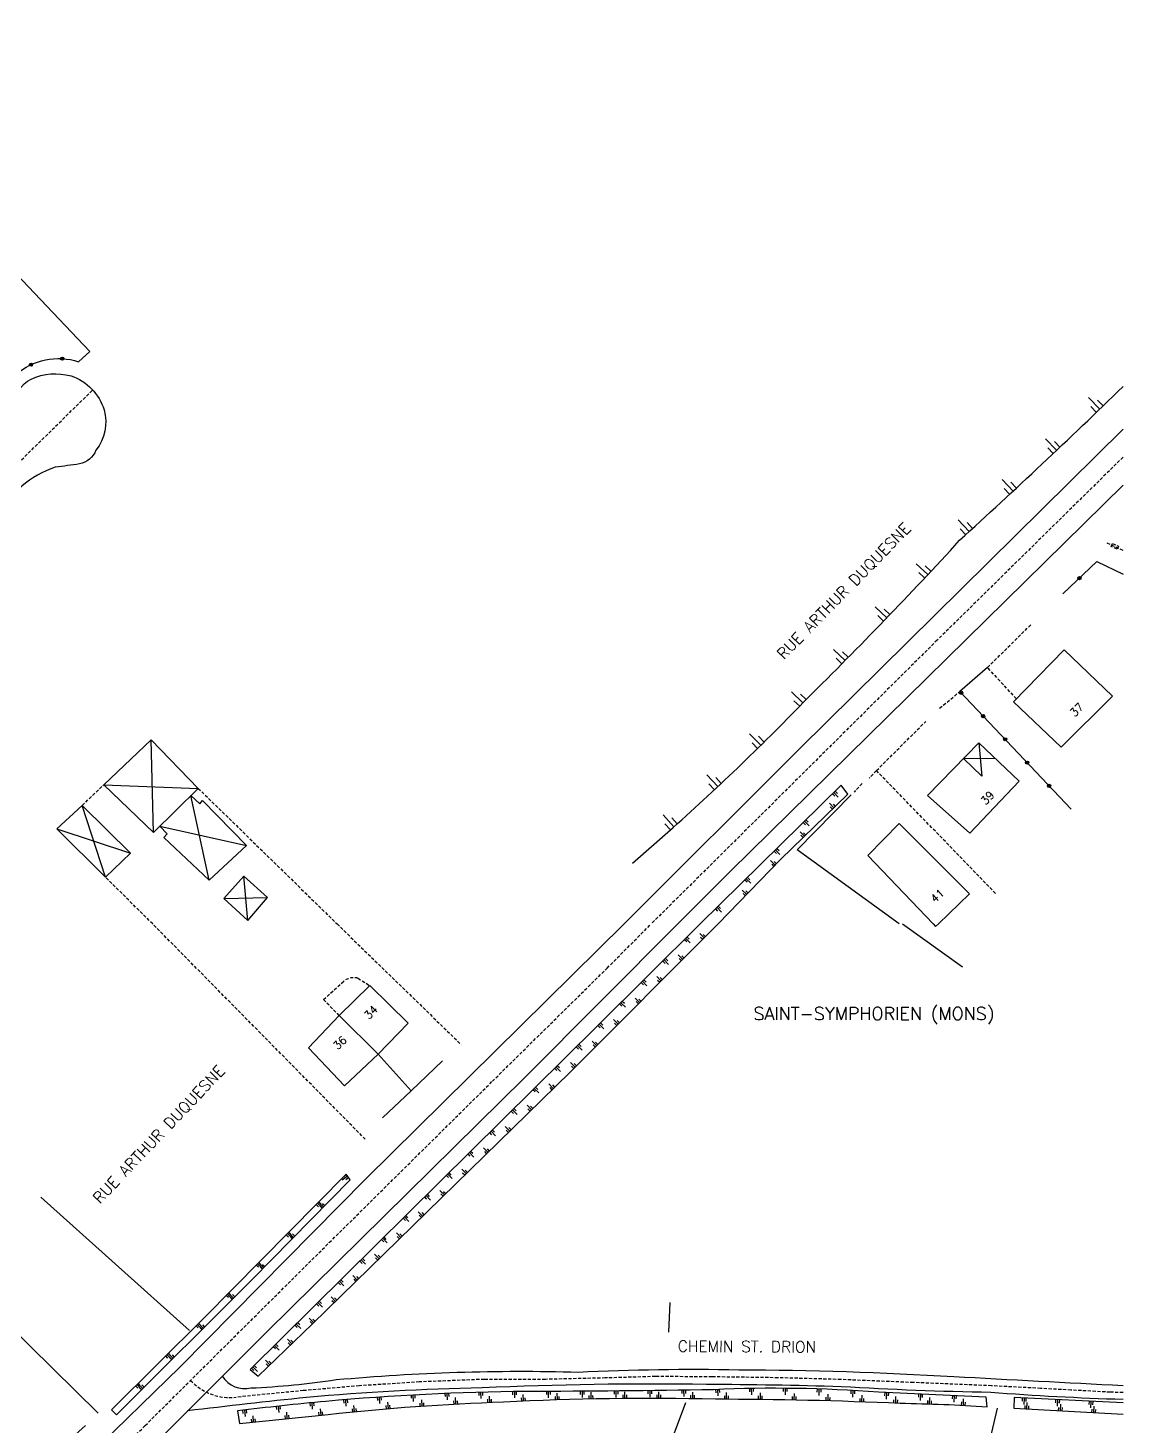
# Model space of a CAD drawing. Header units: millimetres. Extents: x 123000 to 124000, y 124000 to 125000.
# Drawn here: x 123829 to 124000, y 124671.6 to 124890 of the extents above; entities that cross this region are included whole.
import ezdxf
from ezdxf.enums import TextEntityAlignment as Align

# ---------------------------------------------------------------- set-up
doc = ezdxf.new("R2010")
doc.units = ezdxf.units.MM
doc.linetypes.add('DASHED', pattern=[0.75, 0.5, -0.25])
for name, color, linetype in [('w0001', 6, 'DASHED'), ('w0008', 7, 'CONTINUOUS'), ('w0100', 7, 'CONTINUOUS'), ('w0112', 1, 'DASHED'), ('W0211', 2, 'CONTINUOUS'), ('W0310', 3, 'CONTINUOUS'), ('w0322', 7, 'CONTINUOUS'), ('W0980', 7, 'CONTINUOUS'), ('w0989', 7, 'CONTINUOUS'), ('w0991', 7, 'CONTINUOUS')]:
    doc.layers.add(name, color=color, linetype=linetype)
doc.styles.get("Standard").update_dxf_attribs({"font": 'romans.shx', "width": 0.85})

msp = doc.modelspace()

# ---------------------------------------------------------------- linework, layer by layer
at = {"layer": 'w0001'}
for points in [[(123827.96, 124822.49), (123839.09, 124833.41)], [(124000, 124822.91), (123970.99, 124794.35), (123942.8, 124766.36), (123926.31, 124750)], [(123711.3, 124536.55), (123735.76, 124561.25), (123767.87, 124593.13), (123796.17, 124621.19), (123818.8, 124643.18), (123847.28, 124671.63), (123876.04, 124700.22), (123901.51, 124725.42), (123919.42, 124743.09), (123926.31, 124750)]]:
    msp.add_lwpolyline(points, dxfattribs=at)
msp.add_lwpolyline([(124000, 124676.78), (123997.99, 124676.85), (123991.87, 124677.18), (123987.13, 124677.44), (123979.44, 124677.85), (123967.26, 124678.36), (123955.94, 124678.83), (123946.11, 124679.11), (123935.8, 124679.25), (123926.97, 124679.3), (123919.14, 124679.07), (123909.79, 124678.86), (123900.24, 124678.86), (123890.11, 124678.45), (123880.72, 124677.85), (123871.99, 124677.09), (123864.5, 124676.38), (123861.5, 124676.05, -0.238336), (123854.39, 124678.7)], format="xyb", dxfattribs=at)
at = {"layer": 'w0008'}
for points in [[(123747.32, 124750), (123805.46, 124805.35), (123822.3, 124821.21, 0.073296), (123826.04, 124825.81, 0.144164), (123826.81, 124831.02, -0.262086), (123829.47, 124835.11, -0.17772), (123835.71, 124835.62, -0.238796), (123840.88, 124830.3, -0.243439), (123839.6, 124824.02, -0.262714), (123837.04, 124821.87, -0.01233), (123833.26, 124821.36, 0.096971), (123828.03, 124818.37), (123818.46, 124809.48), (123771.98, 124765.3), (123756.04, 124750)], [(123756.04, 124750), (123736.42, 124731.15, 0.413769), (123737.84, 124714.9), (123746.04, 124707.9), (123767.58, 124689.19), (123782.19, 124676.14), (123798.74, 124659.21), (123805.99, 124652.09, 0.399994), (123824.05, 124652.92), (123852.74, 124680.79), (123881.76, 124710.19), (123922.11, 124750)], [(123859.32, 124679.34, 0.319258), (123863.81, 124677.51, 0.025765), (123877.12, 124678.81, -0.029544), (123914.93, 124680, -0.016299), (123939.98, 124680.37, -0.013477), (123973.59, 124679.3, -0.000055), (124000, 124677.89, -0.000055)], [(124000, 124675.7, -0.011907), (123979.34, 124676.81, -0.010512), (123955.98, 124677.7, 0.00743), (123934.95, 124678.05, 0.015401), (123899.91, 124677.52, 0.017628), (123872.5, 124676.02, 0.004399), (123853.91, 124673.93)]]:
    msp.add_lwpolyline(points, format="xyb", dxfattribs=at)
for points in [[(123922.11, 124750), (123949.52, 124777.43), (124000, 124827.27)], [(124000, 124818.55), (123938.77, 124758.32), (123930.47, 124750)], [(123930.47, 124750), (123906.51, 124725.96), (123866.33, 124686.35), (123820.32, 124640.33), (123775.6, 124595.84), (123738.96, 124559.66), (123713.49, 124534.08)]]:
    msp.add_lwpolyline(points, dxfattribs=at)
at = {"layer": 'w0100'}
for points in [[(123990.83, 124792.8), (123982.9, 124784.71)], [(123998.33, 124785.6), (123990.83, 124792.8)], [(123990.32, 124777.6), (123982.9, 124784.71)], [(123990.32, 124777.6), (123998.33, 124785.6)], [(123848.57, 124764.26), (123840.82, 124771.74), (123848.23, 124778.75), (123855.58, 124771.18), (123848.57, 124764.26), (123848.23, 124778.75)], [(123969.48, 124770.09), (123977.49, 124778.29), (123977.96, 124773.06), (123975.11, 124775.83), (123980.01, 124775.9)], [(123983.8, 124772.3), (123977.49, 124778.29)], [(123840.82, 124771.74), (123855.58, 124771.18)], [(123976.09, 124764.16), (123983.8, 124772.3)], [(123841.08, 124757.32), (123844.99, 124761.04), (123837.46, 124768.5), (123833.51, 124764.84), (123841.08, 124757.32), (123837.46, 124768.5)], [(123854.44, 124770.06), (123855.84, 124768.75), (123856.26, 124769.27), (123863.11, 124762.28), (123857.31, 124756.84), (123850.19, 124763.52), (123850.75, 124764.1), (123849.58, 124765.25), (123863.11, 124762.28)], [(123857.31, 124756.84), (123854.44, 124770.06)], [(123976.09, 124764.16), (123969.48, 124770.09)], [(123833.51, 124764.84), (123844.99, 124761.04)], [(123971.16, 124750), (123976.01, 124754.71), (123965.04, 124765.67), (123960.14, 124760.71), (123970.35, 124750)], [(123863.32, 124750.55), (123866.37, 124754.15), (123862.72, 124757.45), (123859.6, 124753.99), (123863.32, 124750.55), (123862.72, 124757.45)], [(123859.6, 124753.99), (123866.37, 124754.15)], [(123970.35, 124750), (123970.73, 124749.6), (123971.16, 124750)], [(123872.8, 124730.67), (123877.6, 124735.69), (123882.36, 124740.37)], [(123888.37, 124734.49), (123882.36, 124740.37)], [(123883.66, 124729.68), (123877.6, 124735.69)], [(123883.66, 124729.68), (123888.37, 124734.49)], [(123878.44, 124724.73), (123872.8, 124730.67)], [(123878.44, 124724.73), (123883.66, 124729.68)], [(123929.06, 124686.25), (123929.3, 124690.85)], [(123928.33, 124666.2), (123931.72, 124675.22)], [(123978.64, 124666.76), (123980.41, 124674.37)]]:
    msp.add_lwpolyline(points, dxfattribs=at)
at = {"layer": 'w0112'}
for p, q in [((123998.15, 124808.97), (123998.36, 124809.43)), ((123999.06, 124808.55), (123998.15, 124808.97)), ((123998.36, 124809.43), (123999.27, 124809)), ((123999.27, 124809), (123999.06, 124808.55))]:
    msp.add_line(p, q, dxfattribs=at)
for points in [[(123997.48, 124809.56), (124000, 124808.39)], [(123983.36, 124785.18), (123978.83, 124790.05), (123985.65, 124796.79)], [(123971.35, 124783.71), (123974.53, 124786.31)], [(123980.09, 124754.78), (123961.49, 124773.95), (123969.2, 124781.64)], [(123961.49, 124773.95), (123960.37, 124772.75)], [(123837.46, 124768.5), (123840.82, 124771.74)], [(123855.58, 124771.18), (123877.26, 124750)], [(123959.26, 124771.93), (123958, 124770.6)], [(123848.47, 124750), (123841.08, 124757.32)], [(123881.67, 124716.36), (123848.47, 124750)], [(123877.26, 124750), (123896.64, 124731.15)]]:
    msp.add_lwpolyline(points, dxfattribs=at)
msp.add_lwpolyline([(123877.6, 124735.69), (123875.15, 124738.18), (123878.19, 124740.96, -0.259031), (123880.52, 124741.52), (123882.36, 124740.37)], format="xyb", dxfattribs=at)
at = {"layer": 'W0211'}
for p, q in [((123994.63, 124832.23), (123996.36, 124830.42)), ((123996.02, 124831.83), (123996.88, 124830.92)), ((123994.98, 124830.82), (123995.84, 124829.92)), ((123987.9, 124825.8), (123989.62, 124823.99)), ((123989.29, 124825.39), (123990.14, 124824.48)), ((123988.24, 124824.4), (123989.1, 124823.49)), ((123981.12, 124819.44), (123982.82, 124817.61)), ((123982.5, 124819.02), (123983.35, 124818.1)), ((123981.44, 124818.03), (123982.29, 124817.12)), ((123974.28, 124813.14), (123975.97, 124811.29)), ((123975.66, 124812.7), (123976.5, 124811.78)), ((123974.59, 124811.73), (123975.44, 124810.8)), ((123967.69, 124806.28), (123969.51, 124804.57)), ((123969.1, 124805.95), (123970.01, 124805.1)), ((123968.11, 124804.9), (123969.02, 124804.05)), ((123961.3, 124799.55), (123963.1, 124797.81)), ((123962.7, 124799.2), (123963.6, 124798.33)), ((123961.7, 124798.16), (123962.6, 124797.29)), ((123954.81, 124792.89), (123956.59, 124791.14)), ((123956.21, 124792.53), (123957.1, 124791.65)), ((123955.19, 124791.5), (123956.08, 124790.62)), ((123948.22, 124786.27), (123950.01, 124784.53)), ((123949.62, 124785.92), (123950.51, 124785.05)), ((123948.61, 124784.88), (123949.51, 124784.01)), ((123941.69, 124779.7), (123943.45, 124777.92)), ((123943.09, 124779.31), (123943.96, 124778.42)), ((123942.06, 124778.3), (123942.93, 124777.41)), ((123935.01, 124773.29), (123936.72, 124771.46)), ((123936.4, 124772.87), (123937.25, 124771.95)), ((123935.34, 124771.88), (123936.2, 124770.97)), ((123955.54, 124769.83), (123954.84, 124770.54)), ((123955.4, 124770.39), (123955.05, 124770.74)), ((123954.15, 124768.87), (123954.85, 124768.15)), ((123954.29, 124768.31), (123954.64, 124767.95)), ((123954.99, 124769.98), (123954.64, 124770.34)), ((123954.71, 124768.71), (123955.06, 124768.35)), ((123928.18, 124767.03), (123929.85, 124765.17)), ((123929.55, 124766.58), (123930.38, 124765.65)), ((123950.84, 124765.9), (123950.49, 124766.25)), ((123928.47, 124765.62), (123929.31, 124764.69)), ((123949.56, 124764.41), (123950.25, 124763.69)), ((123950.43, 124765.49), (123950.07, 124765.85)), ((123950.11, 124764.25), (123950.46, 124763.89)), ((123950.98, 124765.34), (123950.28, 124766.05)), ((123946.28, 124761.41), (123945.92, 124761.76)), ((123949.7, 124763.85), (123950.05, 124763.49)), ((123944.97, 124759.9), (123945.69, 124759.2)), ((123945.86, 124761), (123945.51, 124761.36)), ((123945.53, 124759.76), (123945.89, 124759.41)), ((123946.42, 124760.85), (123945.72, 124761.56)), ((123945.13, 124759.34), (123945.49, 124759)), ((123940.52, 124755.3), (123941.24, 124754.6)), ((123941.3, 124756.51), (123940.95, 124756.86)), ((123941.86, 124756.35), (123941.16, 124757.07)), ((123941.71, 124756.91), (123941.36, 124757.27)), ((123940.68, 124754.74), (123941.04, 124754.39)), ((123941.08, 124755.16), (123941.44, 124754.81)), ((123936.74, 124752.02), (123936.39, 124752.37)), ((123937.3, 124751.86), (123936.6, 124752.58)), ((123937.15, 124752.42), (123936.8, 124752.78)), ((123931.86, 124747.19), (123931.5, 124747.54)), ((123932.41, 124747.04), (123931.71, 124747.75)), ((123932.27, 124747.6), (123931.91, 124747.95)), ((123933.89, 124748.52), (123934.6, 124747.81)), ((123934.04, 124747.96), (123934.4, 124747.6)), ((123934.45, 124748.37), (123934.8, 124748.01)), ((123929.04, 124743.69), (123928.33, 124744.4)), ((123928.89, 124744.25), (123928.54, 124744.6)), ((123930.53, 124745.15), (123931.24, 124744.44)), ((123930.68, 124744.59), (123931.03, 124744.24)), ((123931.09, 124745), (123931.44, 124744.65)), ((123928.48, 124743.84), (123928.13, 124744.19)), ((123925.1, 124740.49), (123924.75, 124740.85)), ((123925.66, 124740.34), (123924.95, 124741.05)), ((123925.51, 124740.9), (123925.16, 124741.25)), ((123927.17, 124741.79), (123927.87, 124741.08)), ((123927.32, 124741.23), (123927.67, 124740.88)), ((123927.73, 124741.64), (123928.08, 124741.28)), ((123922.13, 124737.55), (123921.78, 124737.9)), ((123923.8, 124738.42), (123924.51, 124737.72)), ((123923.95, 124737.87), (123924.31, 124737.51)), ((123924.36, 124738.27), (123924.72, 124737.92)), ((123921.72, 124737.14), (123921.37, 124737.5)), ((123922.28, 124736.99), (123921.58, 124737.7)), ((123918.35, 124733.79), (123917.99, 124734.15)), ((123918.9, 124733.64), (123918.2, 124734.35)), ((123918.76, 124734.2), (123918.4, 124734.55)), ((123920.44, 124735.06), (123921.15, 124734.35)), ((123920.59, 124734.5), (123920.95, 124734.15)), ((123921, 124734.91), (123921.35, 124734.56)), ((123915.38, 124730.85), (123915.02, 124731.21)), ((123917.08, 124731.69), (123917.79, 124730.99)), ((123917.64, 124731.55), (123917.99, 124731.19)), ((123914.97, 124730.44), (123914.61, 124730.8)), ((123915.52, 124730.29), (123914.82, 124731)), ((123917.23, 124731.14), (123917.58, 124730.78)), ((123911.59, 124727.1), (123911.23, 124727.45)), ((123912.14, 124726.95), (123911.44, 124727.66)), ((123912, 124727.5), (123911.64, 124727.86)), ((123913.72, 124728.33), (123914.42, 124727.62)), ((123913.87, 124727.77), (123914.22, 124727.42)), ((123914.27, 124728.18), (123914.63, 124727.83)), ((123910.33, 124725), (123911.03, 124724.29)), ((123910.89, 124724.85), (123911.24, 124724.49)), ((123908.21, 124723.75), (123907.85, 124724.11)), ((123908.76, 124723.6), (123908.06, 124724.31)), ((123908.62, 124724.16), (123908.26, 124724.51)), ((123910.48, 124724.45), (123910.82, 124724.09)), ((123904.82, 124720.41), (123904.47, 124720.76)), ((123905.38, 124720.25), (123904.68, 124720.96)), ((123905.24, 124720.81), (123904.88, 124721.17)), ((123906.93, 124721.68), (123907.63, 124720.96)), ((123907.07, 124721.12), (123907.42, 124720.76)), ((123907.49, 124721.52), (123907.84, 124721.17)), ((123903.53, 124718.35), (123904.23, 124717.64)), ((123904.09, 124718.2), (123904.44, 124717.84)), ((123901.44, 124717.06), (123901.09, 124717.42)), ((123902, 124716.91), (123901.3, 124717.62)), ((123901.85, 124717.47), (123901.5, 124717.82)), ((123903.67, 124717.8), (123904.02, 124717.44)), ((123898.06, 124713.71), (123897.71, 124714.07)), ((123898.62, 124713.56), (123897.92, 124714.27)), ((123898.47, 124714.12), (123898.12, 124714.47)), ((123900.13, 124715.03), (123900.83, 124714.31)), ((123900.27, 124714.47), (123900.62, 124714.11)), ((123900.68, 124714.87), (123901.03, 124714.52)), ((123896.73, 124711.7), (123897.43, 124710.99)), ((123897.28, 124711.55), (123897.63, 124711.19)), ((123878.06, 124710.04), (123878.87, 124710.63)), ((123878.3, 124710.57), (123878.7, 124710.86)), ((123878.64, 124710.1), (123879.04, 124710.39)), ((123894.68, 124710.37), (123894.33, 124710.72)), ((123895.24, 124710.21), (123894.54, 124710.93)), ((123895.09, 124710.77), (123894.74, 124711.13)), ((123896.87, 124711.14), (123897.22, 124710.79)), ((123891.3, 124707.02), (123890.95, 124707.38)), ((123891.86, 124706.87), (123891.16, 124707.58)), ((123891.71, 124707.43), (123891.36, 124707.78)), ((123893.33, 124708.38), (123894.03, 124707.66)), ((123893.47, 124707.82), (123893.82, 124707.46)), ((123893.88, 124708.22), (123894.23, 124707.87)), ((123874.37, 124705.83), (123874.01, 124706.18)), ((123874.93, 124705.68), (123874.22, 124706.39)), ((123874.77, 124706.24), (123874.42, 124706.59)), ((123874.42, 124706.49), (123875.13, 124705.79)), ((123874.57, 124705.94), (123874.93, 124705.59)), ((123874.98, 124706.35), (123875.33, 124706)), ((123889.92, 124705.05), (123890.62, 124704.34)), ((123887.92, 124703.67), (123887.57, 124704.03)), ((123888.48, 124703.52), (123887.78, 124704.23)), ((123888.33, 124704.08), (123887.98, 124704.44)), ((123890.07, 124704.49), (123890.42, 124704.14)), ((123890.48, 124704.9), (123890.83, 124704.54)), ((123869.67, 124701.09), (123869.32, 124701.45)), ((123870.23, 124700.95), (123869.52, 124701.65)), ((123870.08, 124701.5), (123869.72, 124701.86)), ((123869.75, 124701.73), (123870.47, 124701.03)), ((123869.91, 124701.17), (123870.26, 124700.82)), ((123870.31, 124701.59), (123870.67, 124701.24)), ((123884.54, 124700.33), (123884.19, 124700.68)), ((123885.1, 124700.18), (123884.4, 124700.89)), ((123884.95, 124700.73), (123884.6, 124701.09)), ((123886.52, 124701.73), (123887.22, 124701.01)), ((123886.67, 124701.17), (123887.02, 124700.81)), ((123887.08, 124701.57), (123887.43, 124701.22)), ((123883.12, 124698.4), (123883.82, 124697.69)), ((123864.98, 124696.36), (123864.62, 124696.71)), ((123865.54, 124696.21), (123864.83, 124696.91)), ((123865.39, 124696.77), (123865.03, 124697.12)), ((123865.08, 124696.96), (123865.8, 124696.26)), ((123865.24, 124696.41), (123865.6, 124696.06)), ((123865.64, 124696.82), (123866, 124696.47)), ((123881.16, 124696.98), (123880.81, 124697.34)), ((123881.72, 124696.83), (123881.02, 124697.54)), ((123881.57, 124697.39), (123881.22, 124697.74)), ((123883.27, 124697.84), (123883.61, 124697.49)), ((123883.68, 124698.25), (123884.03, 124697.89)), ((123878.34, 124693.48), (123877.63, 124694.19)), ((123878.19, 124694.04), (123877.84, 124694.4)), ((123879.72, 124695.08), (123880.42, 124694.36)), ((123879.86, 124694.52), (123880.21, 124694.16)), ((123880.28, 124694.92), (123880.63, 124694.57)), ((123860.28, 124691.62), (123859.93, 124691.97)), ((123860.84, 124691.47), (123860.13, 124692.17)), ((123860.69, 124692.03), (123860.34, 124692.38)), ((123860.39, 124692.24), (123861.09, 124691.54)), ((123860.95, 124692.09), (123861.3, 124691.74)), ((123877.78, 124693.64), (123877.43, 124693.99)), ((123860.54, 124691.69), (123860.89, 124691.33)), ((123874.4, 124690.29), (123874.05, 124690.64)), ((123874.96, 124690.14), (123874.25, 124690.85)), ((123874.81, 124690.7), (123874.46, 124691.05)), ((123876.32, 124691.75), (123877.02, 124691.04)), ((123876.46, 124691.19), (123876.81, 124690.84)), ((123876.88, 124691.6), (123877.23, 124691.24)), ((123855.99, 124687.29), (123855.64, 124687.65)), ((123855.66, 124687.54), (123856.37, 124686.83)), ((123871.58, 124686.79), (123870.87, 124687.5)), ((123871.43, 124687.35), (123871.08, 124687.7)), ((123872.92, 124688.43), (123873.62, 124687.71)), ((123873.06, 124687.87), (123873.41, 124687.51)), ((123873.47, 124688.27), (123873.82, 124687.92)), ((123855.58, 124686.89), (123855.23, 124687.24)), ((123856.14, 124686.73), (123855.43, 124687.44)), ((123855.81, 124686.98), (123856.16, 124686.63)), ((123856.22, 124687.39), (123856.57, 124687.03)), ((123871.02, 124686.94), (123870.67, 124687.3)), ((123867.64, 124683.6), (123867.29, 124683.95)), ((123868.2, 124683.44), (123867.49, 124684.16)), ((123868.05, 124684), (123867.7, 124684.36)), ((123869.5, 124685.13), (123870.19, 124684.41)), ((123869.64, 124684.57), (123869.98, 124684.21)), ((123870.05, 124684.97), (123870.4, 124684.61)), ((123850.85, 124682.18), (123850.5, 124682.54)), ((123851.41, 124682.03), (123850.7, 124682.74)), ((123851.26, 124682.59), (123850.91, 124682.94)), ((123850.93, 124682.83), (123851.64, 124682.13)), ((123851.08, 124682.28), (123851.44, 124681.92)), ((123851.49, 124682.68), (123851.84, 124682.33)), ((123864.67, 124680.66), (123864.32, 124681.01)), ((123866.07, 124681.84), (123866.76, 124681.12)), ((123866.21, 124681.28), (123866.55, 124680.92)), ((123866.62, 124681.68), (123866.97, 124681.32)), ((123864.26, 124680.25), (123863.91, 124680.61)), ((123864.82, 124680.1), (123864.11, 124680.81)), ((123846.12, 124677.48), (123845.77, 124677.83)), ((123846.68, 124677.33), (123845.97, 124678.03)), ((123846.53, 124677.88), (123846.18, 124678.24)), ((123846.21, 124678.13), (123846.91, 124677.42)), ((123846.36, 124677.57), (123846.71, 124677.22)), ((123846.76, 124677.98), (123847.12, 124677.62)), ((123894.17, 124676.16), (123894.15, 124676.66)), ((123894.48, 124675.67), (123894.44, 124676.67)), ((123894.74, 124676.18), (123894.72, 124676.68)), ((123899.44, 124676.34), (123899.43, 124676.84)), ((123899.75, 124675.85), (123899.72, 124676.85)), ((123900.02, 124676.36), (123900.01, 124676.86)), ((123904.72, 124676.45), (123904.71, 124676.95)), ((123905.02, 124675.95), (123905, 124676.95)), ((123905.3, 124676.46), (123905.29, 124676.96)), ((123910, 124676.48), (123910, 124676.98)), ((123910.29, 124675.98), (123910.29, 124676.98)), ((123910.58, 124676.48), (123910.58, 124676.98)), ((123911.57, 124676.69), (123911.61, 124675.69)), ((123915.29, 124676.5), (123915.29, 124677)), ((123915.58, 124676), (123915.57, 124677)), ((123915.87, 124676.51), (123915.86, 124677.01)), ((123916.87, 124676.84), (123916.89, 124675.84)), ((123920.58, 124676.54), (123920.57, 124677.04)), ((123920.87, 124676.04), (123920.86, 124677.04)), ((123921.15, 124676.55), (123921.15, 124677.05)), ((123922.17, 124676.92), (123922.17, 124675.92)), ((123925.86, 124676.6), (123925.86, 124677.1)), ((123926.16, 124676.1), (123926.15, 124677.1)), ((123926.44, 124676.6), (123926.43, 124677.1)), ((123927.46, 124676.93), (123927.46, 124675.93)), ((123931.15, 124676.66), (123931.14, 124677.16)), ((123931.45, 124676.17), (123931.43, 124677.17)), ((123931.73, 124676.67), (123931.72, 124677.17)), ((123932.76, 124676.88), (123932.75, 124675.88)), ((123936.45, 124676.76), (123936.43, 124677.26)), ((123936.76, 124676.27), (123936.71, 124677.27)), ((123937.02, 124676.79), (123937, 124677.28)), ((123938.03, 124676.8), (123938.03, 124675.8)), ((123941.72, 124676.93), (123941.71, 124677.43)), ((123942.02, 124676.43), (123942, 124677.43)), ((123942.3, 124676.94), (123942.29, 124677.44)), ((123943.33, 124676.76), (123943.32, 124675.76)), ((123946.99, 124676.96), (123947, 124677.46)), ((123947.28, 124676.46), (123947.28, 124677.46)), ((123947.57, 124676.95), (123947.57, 124677.45)), ((123948.62, 124676.67), (123948.6, 124675.67)), ((123952.26, 124676.86), (123952.28, 124677.36)), ((123952.53, 124676.35), (123952.57, 124677.35)), ((123952.84, 124676.84), (123952.86, 124677.34)), ((123957.53, 124676.62), (123957.56, 124677.12)), ((123957.79, 124676.1), (123957.85, 124677.1)), ((123958.11, 124676.59), (123958.14, 124677.08)), ((123962.81, 124676.29), (123962.83, 124676.78)), ((123963.08, 124675.77), (123963.12, 124676.77)), ((123963.39, 124676.26), (123963.41, 124676.76)), ((123867.85, 124674.14), (123867.8, 124674.63)), ((123868.2, 124673.67), (123868.09, 124674.66)), ((123868.43, 124674.2), (123868.37, 124674.7)), ((123873.11, 124674.68), (123873.06, 124675.18)), ((123873.44, 124674.21), (123873.35, 124675.21)), ((123873.68, 124674.74), (123873.63, 124675.23)), ((123878.36, 124675.16), (123878.32, 124675.66)), ((123878.69, 124674.69), (123878.61, 124675.68)), ((123878.94, 124675.21), (123878.9, 124675.71)), ((123879.85, 124674.79), (123879.95, 124673.8)), ((123883.63, 124675.57), (123883.59, 124676.07)), ((123883.95, 124675.09), (123883.88, 124676.08)), ((123884.2, 124675.61), (123884.17, 124676.1)), ((123884.89, 124674.75), (123884.93, 124674.25)), ((123885.13, 124675.27), (123885.22, 124674.28)), ((123885.46, 124674.8), (123885.5, 124674.3)), ((123888.9, 124675.9), (123888.87, 124676.4)), ((123889.21, 124675.42), (123889.16, 124676.41)), ((123889.47, 124675.93), (123889.44, 124676.43)), ((123890.16, 124675.16), (123890.2, 124674.66)), ((123890.42, 124675.68), (123890.49, 124674.68)), ((123890.74, 124675.2), (123890.78, 124674.7)), ((123895.45, 124675.49), (123895.47, 124674.99)), ((123895.71, 124676), (123895.76, 124675.01)), ((123896.02, 124675.52), (123896.05, 124675.02)), ((123900.74, 124675.74), (123900.75, 124675.24)), ((123901, 124676.25), (123901.04, 124675.25)), ((123901.31, 124675.76), (123901.33, 124675.26)), ((123906.01, 124675.97), (123906.04, 124675.47)), ((123906.28, 124676.48), (123906.32, 124675.48)), ((123906.59, 124675.99), (123906.61, 124675.5)), ((123911.3, 124676.18), (123911.32, 124675.68)), ((123911.88, 124676.2), (123911.89, 124675.7)), ((123916.59, 124676.33), (123916.6, 124675.83)), ((123917.17, 124676.34), (123917.18, 124675.84)), ((123921.88, 124676.42), (123921.89, 124675.92)), ((123922.46, 124676.42), (123922.46, 124675.92)), ((123927.17, 124676.43), (123927.17, 124675.93)), ((123927.75, 124676.43), (123927.75, 124675.93)), ((123932.46, 124676.38), (123932.46, 124675.88)), ((123933.04, 124676.37), (123933.03, 124675.87)), ((123937.74, 124676.3), (123937.74, 124675.8)), ((123938.32, 124676.3), (123938.32, 124675.8)), ((123943.03, 124676.26), (123943.03, 124675.76)), ((123943.61, 124676.26), (123943.6, 124675.76)), ((123948.32, 124676.18), (123948.31, 124675.68)), ((123948.9, 124676.17), (123948.89, 124675.67)), ((123953.61, 124676.06), (123953.6, 124675.56)), ((123953.91, 124676.55), (123953.88, 124675.55)), ((123954.19, 124676.04), (123954.17, 124675.54)), ((123958.9, 124675.89), (123958.88, 124675.39)), ((123959.2, 124676.38), (123959.17, 124675.38)), ((123959.47, 124675.87), (123959.46, 124675.37)), ((123964.18, 124675.68), (123964.16, 124675.18)), ((123964.49, 124676.17), (123964.45, 124675.17)), ((123964.76, 124675.66), (123964.74, 124675.16)), ((123968.09, 124676.05), (123968.12, 124676.55)), ((123968.36, 124675.54), (123968.4, 124676.54)), ((123968.67, 124676.03), (123968.69, 124676.53)), ((123969.46, 124675.53), (123969.44, 124675.03)), ((123969.77, 124676.02), (123969.73, 124675.02)), ((123970.04, 124675.51), (123970.02, 124675.01)), ((123973.37, 124675.82), (123973.4, 124676.32)), ((123973.64, 124675.31), (123973.68, 124676.31)), ((123973.95, 124675.8), (123973.97, 124676.3)), ((123974.75, 124675.32), (123974.73, 124674.82)), ((123975.06, 124675.8), (123975.01, 124674.8)), ((123975.33, 124675.29), (123975.3, 124674.79)), ((123984.28, 124675.44), (123984.31, 124675.94)), ((123984.55, 124674.93), (123984.6, 124675.93)), ((123984.68, 124674.75), (123984.65, 124674.25)), ((123984.86, 124675.41), (123984.89, 124675.91)), ((123984.99, 124675.23), (123984.94, 124674.23)), ((123985.25, 124674.72), (123985.23, 124674.22)), ((123989.51, 124675.18), (123989.53, 124675.68)), ((123989.77, 124674.67), (123989.82, 124675.67)), ((123989.9, 124674.47), (123989.87, 124673.97)), ((123990.08, 124675.16), (123990.11, 124675.66)), ((123990.21, 124674.96), (123990.16, 124673.96)), ((123990.48, 124674.44), (123990.45, 124673.94)), ((123994.73, 124674.93), (123994.75, 124675.43)), ((123994.99, 124674.41), (123995.04, 124675.41)), ((123995.31, 124674.9), (123995.33, 124675.4)), ((123995.44, 124674.68), (123995.38, 124673.68)), ((123862.61, 124673.53), (123862.55, 124674.03)), ((123862.96, 124673.07), (123862.84, 124674.06)), ((123863.18, 124673.6), (123863.12, 124674.1)), ((123863.84, 124672.65), (123863.89, 124672.16)), ((123864.08, 124673.18), (123864.18, 124672.19)), ((123864.41, 124672.71), (123864.47, 124672.22)), ((123869.1, 124673.19), (123869.15, 124672.69)), ((123869.34, 124673.71), (123869.44, 124672.72)), ((123869.67, 124673.24), (123869.72, 124672.75)), ((123874.36, 124673.72), (123874.41, 124673.22)), ((123874.6, 124674.24), (123874.7, 124673.25)), ((123874.93, 124673.77), (123874.98, 124673.28)), ((123879.62, 124674.26), (123879.67, 124673.77)), ((123880.19, 124674.32), (123880.24, 124673.82)), ((123995.12, 124674.2), (123995.1, 124673.7)), ((123995.7, 124674.17), (123995.67, 124673.67))]:
    msp.add_line(p, q, dxfattribs=at)
for points in [[(123923.37, 124759.48), (123929.73, 124765.07, 0.018902), (123950.74, 124785.29, 0.012313), (123974.48, 124809.93, 0.0081), (124000, 124833.94, 0.0081)], [(123978.62, 124676.09), (123961.82, 124676.83, 0.031008), (123936.04, 124677.24, -0.004018), (123906.73, 124676.97, 0.020794), (123875.52, 124675.41, 0.007459), (123861.73, 124673.93), (123862, 124671.97), (123875.86, 124673.37, -0.019546), (123903.24, 124675.33, -0.019554), (123936.35, 124675.8, -0.010868), (123965.2, 124675.14, -0.010874), (123978.78, 124674.59), (123978.62, 124676.09)]]:
    msp.add_lwpolyline(points, format="xyb", dxfattribs=at)
for points in [[(123936.79, 124750), (123946.57, 124760.12), (123957.03, 124770.27), (123955.99, 124771.67), (123933.98, 124750)], [(123933.98, 124750), (123917.84, 124734), (123863.69, 124680.39), (123864.93, 124679.35), (123873.37, 124687.47), (123913.7, 124726.89), (123936.79, 124750)], [(123842.81, 124673.34), (123864.01, 124694.44), (123879.3, 124710.05), (123878.68, 124710.89), (123856.48, 124688.48), (123842.02, 124674.11), (123842.81, 124673.34)], [(124000, 124675.17), (123983.02, 124676), (123982.96, 124674.34), (124000, 124673.44)]]:
    msp.add_lwpolyline(points, dxfattribs=at)
at = {"layer": 'W0310'}
for points in [[(123790.64, 124889.97), (123838.63, 124839.44)], [(123995.91, 124806.6), (124000, 124804.64)], [(123978.83, 124790.05), (123974.53, 124786.31)], [(123965.04, 124750), (123949.09, 124761.6), (123957.55, 124770.19)], [(123965.57, 124750), (123974.94, 124743.28)], [(123883.66, 124729.68), (123888.82, 124723.94), (123884.38, 124719.72)], [(123888.82, 124723.94), (123893.7, 124728.6)], [(123802.12, 124687.47), (123826.75, 124661.52), (123837.98, 124671.64)]]:
    msp.add_lwpolyline(points, dxfattribs=at)
at = {"layer": 'w0322'}
msp.add_lwpolyline([(123827.07, 124835.79, -0.266568), (123836.9, 124837.82), (123838.63, 124839.44)], format="xyb", dxfattribs=at)
for points in [[(123990.6, 124801.57), (123995.91, 124806.6)], [(123974.53, 124786.31), (123991.89, 124767.93)]]:
    msp.add_lwpolyline(points, dxfattribs=at)
for centre, radius in [((123834.32, 124838.31), 0.25), ((123834.32, 124838.31), 0.15), ((123829.47, 124837.37), 0.25), ((123829.47, 124837.37), 0.15), ((123993.19, 124804.02), 0.25), ((123993.19, 124804.02), 0.15), ((123974.72, 124786.11), 0.25), ((123974.72, 124786.11), 0.15), ((123978.15, 124782.47), 0.25), ((123978.15, 124782.47), 0.15), ((123981.59, 124778.84), 0.25), ((123981.59, 124778.84), 0.15), ((123985.02, 124775.2), 0.25), ((123985.02, 124775.2), 0.15), ((123988.45, 124771.57), 0.25), ((123988.45, 124771.57), 0.15)]:
    msp.add_circle(centre, radius, dxfattribs=at)
at = {"layer": 'w0989'}
for points in [[(123831.02, 124707.33), (123854.2, 124686.5)], [(123815.05, 124698.07), (123839.93, 124673.58)]]:
    msp.add_lwpolyline(points, dxfattribs=at)

# ---------------------------------------------------------------- texts
at = {"layer": 'W0980'}
msp.add_text('SAINT-SYMPHORIEN (MONS)', height=2, dxfattribs=at).set_placement((123961.1, 124735.86), align=Align.MIDDLE)
at = {"layer": 'w0989'}
for s, rotation, p in [('RUE ARTHUR DUQUESNE', 45.6752, (123956.45, 124801.96)), ('RUE ARTHUR DUQUESNE', 46.5702, (123849.48, 124717.09)), ('CHEMIN ST. DRION', 359.6923, (123941.27, 124683.98))]:
    msp.add_text(s, height=1.75, rotation=rotation, dxfattribs=at).set_placement(p, align=Align.MIDDLE)
at = {"layer": 'w0991'}
for s, rotation, p in [('37', 44.9679, (123992.78, 124783.45)), ('39', 46.5739, (123978.83, 124769.69)), ('41', 40.9773, (123970.99, 124754.4)), ('34', 45.5774, (123882.54, 124736.2)), ('36', 43.5429, (123877.69, 124731.43))]:
    msp.add_text(s, height=1.25, rotation=rotation, dxfattribs=at).set_placement(p, align=Align.MIDDLE)

doc.saveas('drawing.dxf')
